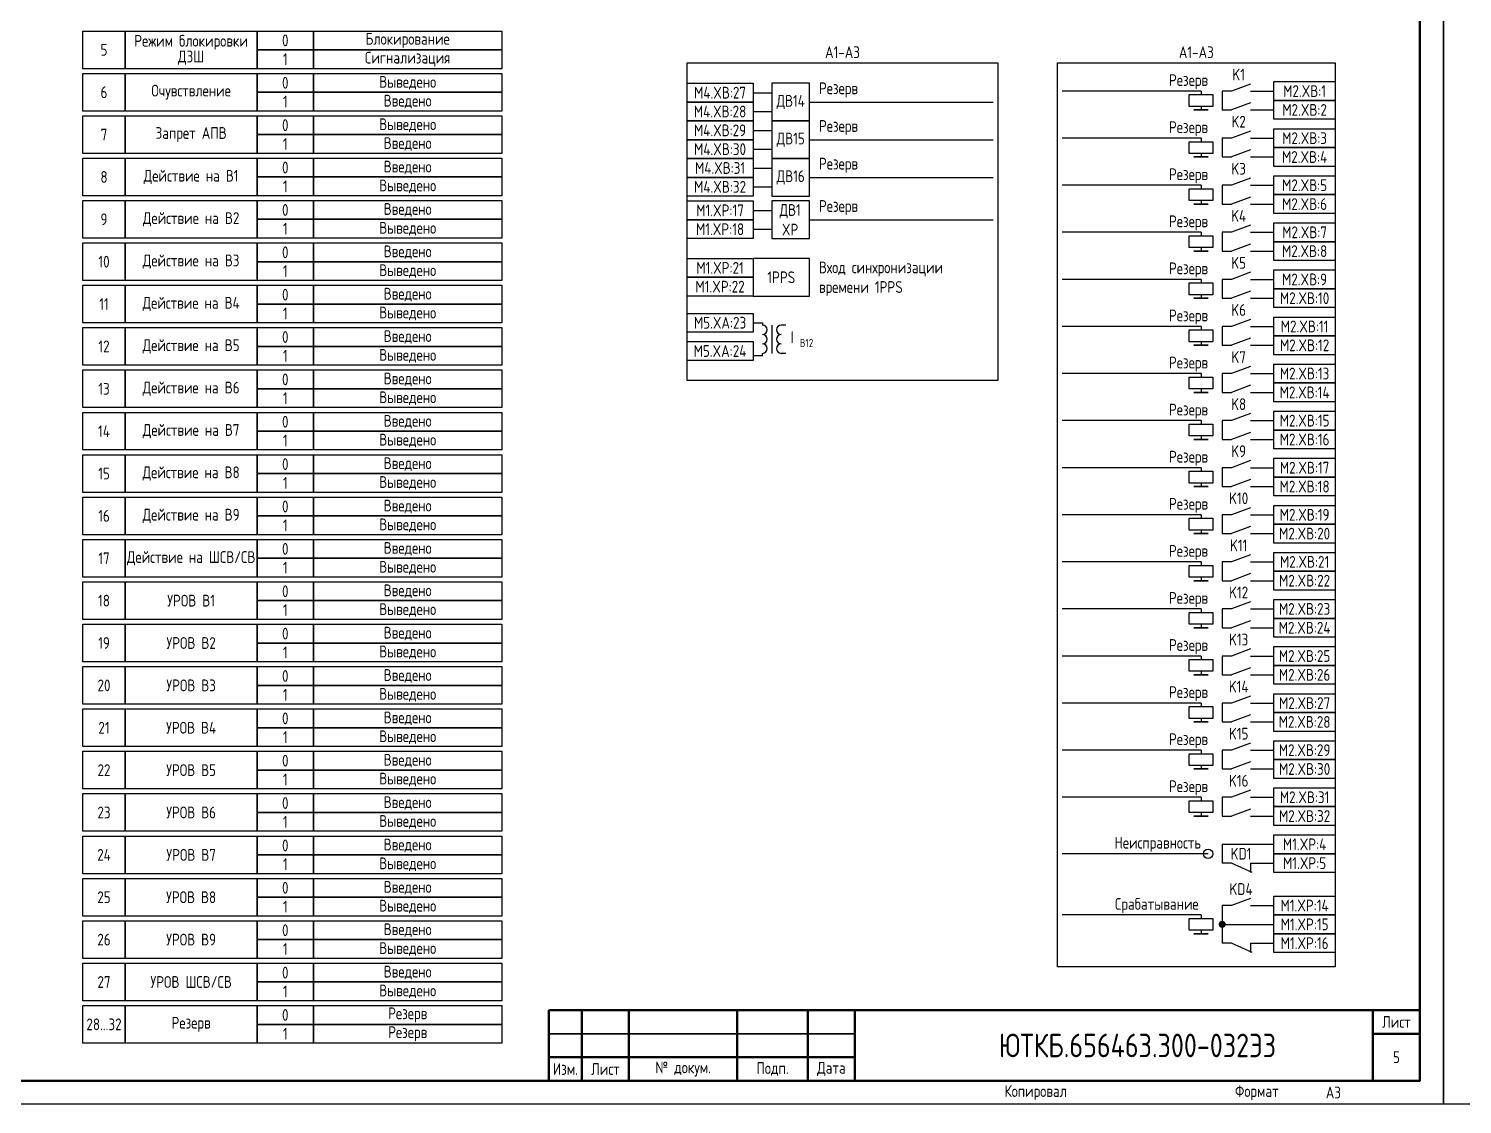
# Model space of a CAD drawing. Header units: millimetres. Extents: x -840 to 2694, y 0 to 584.
# Drawn here: x 1799.5 to 2104, y -0.1 to 228.4 of the extents above; entities that cross this region are included whole.
import ezdxf

# ---------------------------------------------------------------- set-up
doc = ezdxf.new("R2010")
doc.units = ezdxf.units.MM
doc.styles.add('Gost_type_A', font='GOST_0.TTF')

# ---------------------------------------------------------------- blocks, each defined once
blk = doc.blocks.new('POINT')
at = {"const_width": 0.75}
blk.add_lwpolyline([(-0.375, 0, 1), (0.375, 0, 1)], format="xyb", close=True, dxfattribs=at)
blk = doc.blocks.new('Формат_А3')
blk.add_lwpolyline([(-420, 297), (0, 297), (0, 0), (-420, 0)], close=True)
at = {"lineweight": 50}
blk.add_lwpolyline([(-400, 292), (-5, 292), (-5, 5), (-400, 5)], close=True, dxfattribs=at)
blk = doc.blocks.new('Штамп малый нижний')
at = {"lineweight": 50}
for points in [[(-185, 15), (-178, 15), (-178, 5), (-185, 5)], [(-178, 15), (-168, 15), (-168, 5), (-178, 5)], [(-168, 15), (-145, 15), (-145, 5), (-168, 5)], [(-145, 15), (-130, 15), (-130, 5), (-145, 5)], [(-130, 15), (-120, 15), (-120, 5), (-130, 5)], [(-120, 15), (-10, 15), (-10, 0), (-120, 0)], [(-10, 15), (0, 15), (0, 10), (-10, 10)], [(-10, 10), (0, 10), (0, 0), (-10, 0)], [(-185, 5), (-178, 5), (-178, 0), (-185, 0)], [(-178, 5), (-168, 5), (-168, 0), (-178, 0)], [(-168, 5), (-145, 5), (-145, 0), (-168, 0)], [(-145, 5), (-130, 5), (-130, 0), (-145, 0)], [(-130, 5), (-120, 5), (-120, 0), (-130, 0)]]:
    blk.add_lwpolyline(points, close=True, dxfattribs=at)
for points in [[(-185, 15), (-178, 15), (-178, 10), (-185, 10)], [(-178, 15), (-168, 15), (-168, 10), (-178, 10)], [(-168, 15), (-145, 15), (-145, 10), (-168, 10)], [(-145, 15), (-130, 15), (-130, 10), (-145, 10)], [(-130, 15), (-120, 15), (-120, 10), (-130, 10)], [(-185, 10), (-178, 10), (-178, 5), (-185, 5)], [(-178, 10), (-168, 10), (-168, 5), (-178, 5)], [(-168, 10), (-145, 10), (-145, 5), (-168, 5)], [(-145, 10), (-130, 10), (-130, 5), (-145, 5)], [(-130, 10), (-120, 10), (-120, 5), (-130, 5)]]:
    blk.add_lwpolyline(points, close=True)
at = {"char_height": 2.5, "style": 'Gost_type_A'}
for s, insert, width, attachment_point in [('Лист', (-5, 12.5), 10, 5), ('Изм.', (-181.5, 2.5), 7, 5), ('Лист', (-173, 2.5), 10, 5), ('№ докум.', (-156.5, 2.5), 23, 5), ('Подп.', (-137.5, 2.5), 15, 5), ('Дата', (-125, 2.5), 10, 5), ('Копировал', (-75, -2.53), 13.1202, 6), ('Формат', (-30, -2.53), 13.1202, 6)]:
    blk.add_mtext(s, dxfattribs=dict(at, insert=insert, width=width, attachment_point=attachment_point))

msp = doc.modelspace()

# ---------------------------------------------------------------- linework, layer by layer
at = {"ltscale": 4.32}
for p, q in [((2059, 216.61), (2055, 215.11)), ((2059, 212.61), (2055, 211.11)), ((2059, 206.61), (2055, 205.11)), ((2059, 202.61), (2055, 201.11)), ((2059, 196.61), (2055, 195.11)), ((2059, 192.61), (2055, 191.11)), ((2059, 186.61), (2055, 185.11)), ((2059, 182.61), (2055, 181.11)), ((2059, 176.61), (2055, 175.11)), ((2059, 172.61), (2055, 171.11)), ((2059, 166.61), (2055, 165.11)), ((2059, 162.61), (2055, 161.11)), ((2059, 156.61), (2055, 155.11)), ((2059, 152.61), (2055, 151.11)), ((2059, 146.61), (2055, 145.11)), ((2059, 142.61), (2055, 141.11)), ((2059, 136.61), (2055, 135.11)), ((2059, 132.61), (2055, 131.11)), ((2059, 126.61), (2055, 125.11)), ((2059, 122.61), (2055, 121.11)), ((2059, 116.61), (2055, 115.11)), ((2059, 112.61), (2055, 111.11)), ((2059, 106.61), (2055, 105.11)), ((2059, 102.61), (2055, 101.11)), ((2059, 96.61), (2055, 95.11)), ((2059, 92.61), (2055, 91.11)), ((2059, 86.61), (2055, 85.11)), ((2059, 82.61), (2055, 81.11)), ((2059, 76.61), (2055, 75.11)), ((2059, 72.61), (2055, 71.11)), ((2059, 66.61), (2055, 65.11)), ((2059, 62.61), (2055, 61.11)), ((2059.39, 49.11), (2055, 51.11)), ((2059, 43.61), (2055, 42.11)), ((2059.39, 32.11), (2055, 34.11))]:
    msp.add_line(p, q, dxfattribs=at)
for p, q in [((1953.35, 214.77), (1957.35, 214.77)), ((2048.5, 215.11), (2019, 215.11)), ((2048.5, 215.11), (2048.5, 214.36)), ((1953.35, 210.77), (1957.35, 210.77)), ((1965.35, 212.77), (2004.35, 212.77)), ((2048.5, 211.86), (2048.5, 211.11)), ((1953.35, 206.77), (1957.35, 206.77)), ((1965.35, 204.77), (2004.35, 204.77)), ((2048.5, 205.11), (2019, 205.11)), ((2048.5, 205.11), (2048.5, 204.36)), ((1953.35, 202.77), (1957.35, 202.77)), ((2048.5, 201.86), (2048.5, 201.11)), ((1953.35, 198.77), (1957.35, 198.77)), ((1965.35, 196.77), (2004.35, 196.77)), ((2048.5, 195.11), (2019, 195.11)), ((2048.5, 195.11), (2048.5, 194.36)), ((1953.35, 194.77), (1957.35, 194.77)), ((2048.5, 191.86), (2048.5, 191.11)), ((1953.35, 189.77), (1957.35, 189.77)), ((1953.35, 185.77), (1957.35, 185.77)), ((1965.35, 187.77), (2004.35, 187.77)), ((2048.5, 185.11), (2019, 185.11)), ((2048.5, 185.11), (2048.5, 184.36)), ((2048.5, 181.86), (2048.5, 181.11)), ((2048.5, 175.11), (2019, 175.11)), ((2048.5, 175.11), (2048.5, 174.36)), ((2048.5, 171.86), (2048.5, 171.11)), ((2048.5, 165.11), (2019, 165.11)), ((2048.5, 165.11), (2048.5, 164.36)), ((2048.5, 161.86), (2048.5, 161.11)), ((2048.5, 155.11), (2019, 155.11)), ((2048.5, 155.11), (2048.5, 154.36)), ((2048.5, 151.86), (2048.5, 151.11)), ((2048.5, 145.11), (2019, 145.11)), ((2048.5, 145.11), (2048.5, 144.36)), ((2048.5, 141.86), (2048.5, 141.11)), ((2048.5, 135.11), (2019, 135.11)), ((2048.5, 135.11), (2048.5, 134.36)), ((2048.5, 131.86), (2048.5, 131.11)), ((2048.5, 125.11), (2019, 125.11)), ((2048.5, 125.11), (2048.5, 124.36)), ((2048.5, 121.86), (2048.5, 121.11)), ((2048.5, 115.11), (2019, 115.11)), ((2048.5, 115.11), (2048.5, 114.36)), ((2048.5, 111.86), (2048.5, 111.11)), ((2048.5, 105.11), (2019, 105.11)), ((2048.5, 105.11), (2048.5, 104.36)), ((2048.5, 101.86), (2048.5, 101.11)), ((2048.5, 95.11), (2019, 95.11)), ((2048.5, 95.11), (2048.5, 94.36)), ((2048.5, 91.86), (2048.5, 91.11)), ((2048.5, 85.11), (2019, 85.11)), ((2048.5, 85.11), (2048.5, 84.36)), ((2048.5, 81.86), (2048.5, 81.11)), ((2048.5, 75.11), (2019, 75.11)), ((2048.5, 75.11), (2048.5, 74.36)), ((2048.5, 71.86), (2048.5, 71.11)), ((2048.5, 65.11), (2019, 65.11)), ((2048.5, 65.11), (2048.5, 64.36)), ((2048.5, 61.86), (2048.5, 61.11)), ((2053, 55.11), (2053, 51.11)), ((2050, 53.11), (2019, 53.11)), ((2059, 51.11), (2059, 49.11)), ((2048.5, 40.11), (2019, 40.11)), ((2048.5, 40.11), (2048.5, 39.36)), ((2048.5, 36.86), (2048.5, 36.11)), ((2059, 34.11), (2059, 32.11))]:
    msp.add_line(p, q)
at = {"ltscale": 1.08}
for p, q in [((2055, 215.11), (2053, 215.11)), ((2053, 215.11), (2053, 211.11)), ((2059, 215.11), (2064, 215.11)), ((2053, 211.11), (2055, 211.11)), ((2059, 211.11), (2064, 211.11)), ((2055, 205.11), (2053, 205.11)), ((2053, 205.11), (2053, 201.11)), ((2059, 205.11), (2064, 205.11)), ((2053, 201.11), (2055, 201.11)), ((2059, 201.11), (2064, 201.11)), ((2055, 195.11), (2053, 195.11)), ((2053, 195.11), (2053, 191.11)), ((2059, 195.11), (2064, 195.11)), ((2053, 191.11), (2055, 191.11)), ((2059, 191.11), (2064, 191.11)), ((2055, 185.11), (2053, 185.11)), ((2053, 185.11), (2053, 181.11)), ((2059, 185.11), (2064, 185.11)), ((2053, 181.11), (2055, 181.11)), ((2059, 181.11), (2064, 181.11)), ((2055, 175.11), (2053, 175.11)), ((2053, 175.11), (2053, 171.11)), ((2059, 175.11), (2064, 175.11)), ((2053, 171.11), (2055, 171.11)), ((2059, 171.11), (2064, 171.11)), ((2055, 165.11), (2053, 165.11)), ((2053, 165.11), (2053, 161.11)), ((2059, 165.11), (2064, 165.11)), ((2053, 161.11), (2055, 161.11)), ((2059, 161.11), (2064, 161.11)), ((2055, 155.11), (2053, 155.11)), ((2053, 155.11), (2053, 151.11)), ((2059, 155.11), (2064, 155.11)), ((2053, 151.11), (2055, 151.11)), ((2059, 151.11), (2064, 151.11)), ((2055, 145.11), (2053, 145.11)), ((2053, 145.11), (2053, 141.11)), ((2059, 145.11), (2064, 145.11)), ((2053, 141.11), (2055, 141.11)), ((2059, 141.11), (2064, 141.11)), ((2055, 135.11), (2053, 135.11)), ((2053, 135.11), (2053, 131.11)), ((2059, 135.11), (2064, 135.11)), ((2053, 131.11), (2055, 131.11)), ((2059, 131.11), (2064, 131.11)), ((2055, 125.11), (2053, 125.11)), ((2053, 125.11), (2053, 121.11)), ((2059, 125.11), (2064, 125.11)), ((2053, 121.11), (2055, 121.11)), ((2059, 121.11), (2064, 121.11)), ((2055, 115.11), (2053, 115.11)), ((2053, 115.11), (2053, 111.11)), ((2059, 115.11), (2064, 115.11)), ((2053, 111.11), (2055, 111.11)), ((2059, 111.11), (2064, 111.11)), ((2055, 105.11), (2053, 105.11)), ((2053, 105.11), (2053, 101.11)), ((2059, 105.11), (2064, 105.11)), ((2053, 101.11), (2055, 101.11)), ((2059, 101.11), (2064, 101.11)), ((2055, 95.11), (2053, 95.11)), ((2053, 95.11), (2053, 91.11)), ((2059, 95.11), (2064, 95.11)), ((2053, 91.11), (2055, 91.11)), ((2059, 91.11), (2064, 91.11)), ((2055, 85.11), (2053, 85.11)), ((2053, 85.11), (2053, 81.11)), ((2059, 85.11), (2064, 85.11)), ((2053, 81.11), (2055, 81.11)), ((2059, 81.11), (2064, 81.11)), ((2055, 75.11), (2053, 75.11)), ((2053, 75.11), (2053, 71.11)), ((2059, 75.11), (2064, 75.11)), ((2053, 71.11), (2055, 71.11)), ((2059, 71.11), (2064, 71.11)), ((2055, 65.11), (2053, 65.11)), ((2053, 65.11), (2053, 61.11)), ((2059, 65.11), (2064, 65.11)), ((2053, 61.11), (2055, 61.11)), ((2059, 61.11), (2064, 61.11)), ((2053, 55.11), (2064, 55.11)), ((2055, 51.11), (2053, 51.11)), ((2059, 51.11), (2064, 51.11)), ((2055, 42.11), (2053, 42.11)), ((2053, 42.11), (2053, 34.11)), ((2059, 42.11), (2064, 42.11)), ((2053, 38.11), (2064, 38.11)), ((2055, 34.11), (2053, 34.11)), ((2059, 34.11), (2064, 34.11))]:
    msp.add_line(p, q, dxfattribs=at)
at = {"ltscale": 4}
for p, q in [((1953.35, 165.9), (1955.35, 165.9)), ((1955.35, 165.9), (1955.35, 165.4)), ((1955.35, 165.9), (1955.35, 165.4)), ((1957.35, 165.4), (1957.35, 161.4)), ((1960.35, 165.4), (1959.35, 165.4)), ((1957.35, 163.4), (1957.35, 159.4)), ((1955.35, 158.9), (1953.35, 158.9)), ((1955.35, 158.9), (1955.35, 159.4)), ((1960.35, 159.4), (1959.35, 159.4))]:
    msp.add_line(p, q, dxfattribs=at)
for points in [[(2397, 419.88), (2397, -0.12), (2100, -0.12), (2100, 419.88)], [(1811, 227.87), (1820, 227.87), (1820, 219.87), (1811, 219.87)], [(1820, 227.87), (1848, 227.87), (1848, 219.87), (1820, 219.87)], [(1848, 227.87), (1860, 227.87), (1860, 223.87), (1848, 223.87)], [(1860, 227.87), (1900, 227.87), (1900, 223.87), (1860, 223.87)], [(1848, 223.87), (1860, 223.87), (1860, 219.87), (1848, 219.87)], [(1860, 223.87), (1900, 223.87), (1900, 219.87), (1860, 219.87)], [(1939.35, 221.11), (2005.35, 221.11), (2005.35, 153.61), (1939.35, 153.61)], [(2018, 221.11), (2077, 221.11), (2077, 29.11), (2018, 29.11)], [(1811, 218.87), (1820, 218.87), (1820, 210.87), (1811, 210.87)], [(1820, 218.87), (1848, 218.87), (1848, 210.87), (1820, 210.87)], [(1848, 218.87), (1860, 218.87), (1860, 214.87), (1848, 214.87)], [(1860, 218.87), (1900, 218.87), (1900, 214.87), (1860, 214.87)], [(1939.35, 216.77), (1953.35, 216.77), (1953.35, 212.77), (1939.35, 212.77)], [(2064, 217.11), (2077, 217.11), (2077, 213.11), (2064, 213.11)], [(1848, 214.87), (1860, 214.87), (1860, 210.87), (1848, 210.87)], [(1860, 214.87), (1900, 214.87), (1900, 210.87), (1860, 210.87)], [(2051, 214.36), (2051, 211.86), (2046, 211.86), (2046, 214.36)], [(1939.35, 212.77), (1953.35, 212.77), (1953.35, 208.77), (1939.35, 208.77)], [(2050, 211.11), (2047, 211.11)], [(2064, 213.11), (2077, 213.11), (2077, 209.11), (2064, 209.11)], [(1811, 209.87), (1820, 209.87), (1820, 201.87), (1811, 201.87)], [(1820, 209.87), (1848, 209.87), (1848, 201.87), (1820, 201.87)], [(1848, 209.87), (1860, 209.87), (1860, 205.87), (1848, 205.87)], [(1860, 209.87), (1900, 209.87), (1900, 205.87), (1860, 205.87)], [(1939.35, 208.77), (1953.35, 208.77), (1953.35, 204.77), (1939.35, 204.77)], [(2064, 207.11), (2077, 207.11), (2077, 203.11), (2064, 203.11)], [(1848, 205.87), (1860, 205.87), (1860, 201.87), (1848, 201.87)], [(1860, 205.87), (1900, 205.87), (1900, 201.87), (1860, 201.87)], [(1939.35, 204.77), (1953.35, 204.77), (1953.35, 200.77), (1939.35, 200.77)], [(2051, 204.36), (2051, 201.86), (2046, 201.86), (2046, 204.36)], [(2050, 201.11), (2047, 201.11)], [(2064, 203.11), (2077, 203.11), (2077, 199.11), (2064, 199.11)], [(1811, 200.87), (1820, 200.87), (1820, 192.87), (1811, 192.87)], [(1820, 200.87), (1848, 200.87), (1848, 192.87), (1820, 192.87)], [(1848, 200.87), (1860, 200.87), (1860, 196.87), (1848, 196.87)], [(1860, 200.87), (1900, 200.87), (1900, 196.87), (1860, 196.87)], [(1939.35, 200.77), (1953.35, 200.77), (1953.35, 196.77), (1939.35, 196.77)], [(1848, 196.87), (1860, 196.87), (1860, 192.87), (1848, 192.87)], [(1860, 196.87), (1900, 196.87), (1900, 192.87), (1860, 192.87)], [(1939.35, 196.77), (1953.35, 196.77), (1953.35, 192.77), (1939.35, 192.77)], [(2064, 197.11), (2077, 197.11), (2077, 193.11), (2064, 193.11)], [(1811, 191.87), (1820, 191.87), (1820, 183.87), (1811, 183.87)], [(1820, 191.87), (1848, 191.87), (1848, 183.87), (1820, 183.87)], [(1848, 191.87), (1860, 191.87), (1860, 187.87), (1848, 187.87)], [(1860, 191.87), (1900, 191.87), (1900, 187.87), (1860, 187.87)], [(2051, 194.36), (2051, 191.86), (2046, 191.86), (2046, 194.36)], [(2064, 193.11), (2077, 193.11), (2077, 189.11), (2064, 189.11)], [(1939.35, 191.77), (1953.35, 191.77), (1953.35, 187.77), (1939.35, 187.77)], [(2050, 191.11), (2047, 191.11)], [(1848, 187.87), (1860, 187.87), (1860, 183.87), (1848, 183.87)], [(1860, 187.87), (1900, 187.87), (1900, 183.87), (1860, 183.87)], [(1939.35, 187.77), (1953.35, 187.77), (1953.35, 183.77), (1939.35, 183.77)], [(2064, 187.11), (2077, 187.11), (2077, 183.11), (2064, 183.11)], [(1811, 182.87), (1820, 182.87), (1820, 174.87), (1811, 174.87)], [(1820, 182.87), (1848, 182.87), (1848, 174.87), (1820, 174.87)], [(1848, 182.87), (1860, 182.87), (1860, 178.87), (1848, 178.87)], [(1860, 182.87), (1900, 182.87), (1900, 178.87), (1860, 178.87)], [(2051, 184.36), (2051, 181.86), (2046, 181.86), (2046, 184.36)], [(2064, 183.11), (2077, 183.11), (2077, 179.11), (2064, 179.11)], [(2050, 181.11), (2047, 181.11)], [(1848, 178.87), (1860, 178.87), (1860, 174.87), (1848, 174.87)], [(1860, 178.87), (1900, 178.87), (1900, 174.87), (1860, 174.87)], [(1939.35, 179.56), (1953.35, 179.56), (1953.35, 175.56), (1939.35, 175.56)], [(2064, 177.11), (2077, 177.11), (2077, 173.11), (2064, 173.11)], [(1811, 173.87), (1820, 173.87), (1820, 165.87), (1811, 165.87)], [(1820, 173.87), (1848, 173.87), (1848, 165.87), (1820, 165.87)], [(1848, 173.87), (1860, 173.87), (1860, 169.87), (1848, 169.87)], [(1860, 173.87), (1900, 173.87), (1900, 169.87), (1860, 169.87)], [(1939.35, 175.56), (1953.35, 175.56), (1953.35, 171.56), (1939.35, 171.56)], [(2051, 174.36), (2051, 171.86), (2046, 171.86), (2046, 174.36)], [(2050, 171.11), (2047, 171.11)], [(2064, 173.11), (2077, 173.11), (2077, 169.11), (2064, 169.11)], [(1848, 169.87), (1860, 169.87), (1860, 165.87), (1848, 165.87)], [(1860, 169.87), (1900, 169.87), (1900, 165.87), (1860, 165.87)], [(1939.35, 167.9), (1953.35, 167.9), (1953.35, 163.9), (1939.35, 163.9)], [(1811, 164.87), (1820, 164.87), (1820, 156.87), (1811, 156.87)], [(1820, 164.87), (1848, 164.87), (1848, 156.87), (1820, 156.87)], [(1848, 164.87), (1860, 164.87), (1860, 160.87), (1848, 160.87)], [(1860, 164.87), (1900, 164.87), (1900, 160.87), (1860, 160.87)], [(2064, 167.11), (2077, 167.11), (2077, 163.11), (2064, 163.11)], [(1939.35, 161.9), (1953.35, 161.9), (1953.35, 157.9), (1939.35, 157.9)], [(2051, 164.36), (2051, 161.86), (2046, 161.86), (2046, 164.36)], [(2064, 163.11), (2077, 163.11), (2077, 159.11), (2064, 159.11)], [(1848, 160.87), (1860, 160.87), (1860, 156.87), (1848, 156.87)], [(1860, 160.87), (1900, 160.87), (1900, 156.87), (1860, 156.87)], [(2050, 161.11), (2047, 161.11)], [(1811, 155.87), (1820, 155.87), (1820, 147.87), (1811, 147.87)], [(1820, 155.87), (1848, 155.87), (1848, 147.87), (1820, 147.87)], [(1848, 155.87), (1860, 155.87), (1860, 151.87), (1848, 151.87)], [(1860, 155.87), (1900, 155.87), (1900, 151.87), (1860, 151.87)], [(2064, 157.11), (2077, 157.11), (2077, 153.11), (2064, 153.11)], [(2051, 154.36), (2051, 151.86), (2046, 151.86), (2046, 154.36)], [(2064, 153.11), (2077, 153.11), (2077, 149.11), (2064, 149.11)], [(1848, 151.87), (1860, 151.87), (1860, 147.87), (1848, 147.87)], [(1860, 151.87), (1900, 151.87), (1900, 147.87), (1860, 147.87)], [(2050, 151.11), (2047, 151.11)], [(1811, 146.87), (1820, 146.87), (1820, 138.87), (1811, 138.87)], [(1820, 146.87), (1848, 146.87), (1848, 138.87), (1820, 138.87)], [(1848, 146.87), (1860, 146.87), (1860, 142.87), (1848, 142.87)], [(1860, 146.87), (1900, 146.87), (1900, 142.87), (1860, 142.87)], [(2064, 147.11), (2077, 147.11), (2077, 143.11), (2064, 143.11)], [(2051, 144.36), (2051, 141.86), (2046, 141.86), (2046, 144.36)], [(1848, 142.87), (1860, 142.87), (1860, 138.87), (1848, 138.87)], [(1860, 142.87), (1900, 142.87), (1900, 138.87), (1860, 138.87)], [(2050, 141.11), (2047, 141.11)], [(2064, 143.11), (2077, 143.11), (2077, 139.11), (2064, 139.11)], [(1811, 137.87), (1820, 137.87), (1820, 129.87), (1811, 129.87)], [(1820, 137.87), (1848, 137.87), (1848, 129.87), (1820, 129.87)], [(1848, 137.87), (1860, 137.87), (1860, 133.87), (1848, 133.87)], [(1860, 137.87), (1900, 137.87), (1900, 133.87), (1860, 133.87)], [(2064, 137.11), (2077, 137.11), (2077, 133.11), (2064, 133.11)], [(2051, 134.36), (2051, 131.86), (2046, 131.86), (2046, 134.36)], [(1848, 133.87), (1860, 133.87), (1860, 129.87), (1848, 129.87)], [(1860, 133.87), (1900, 133.87), (1900, 129.87), (1860, 129.87)], [(2050, 131.11), (2047, 131.11)], [(2064, 133.11), (2077, 133.11), (2077, 129.11), (2064, 129.11)], [(1811, 128.87), (1820, 128.87), (1820, 120.87), (1811, 120.87)], [(1820, 128.87), (1848, 128.87), (1848, 120.87), (1820, 120.87)], [(1848, 128.87), (1860, 128.87), (1860, 124.87), (1848, 124.87)], [(1860, 128.87), (1900, 128.87), (1900, 124.87), (1860, 124.87)], [(1848, 124.87), (1860, 124.87), (1860, 120.87), (1848, 120.87)], [(1860, 124.87), (1900, 124.87), (1900, 120.87), (1860, 120.87)], [(2064, 127.11), (2077, 127.11), (2077, 123.11), (2064, 123.11)], [(2051, 124.36), (2051, 121.86), (2046, 121.86), (2046, 124.36)], [(2064, 123.11), (2077, 123.11), (2077, 119.11), (2064, 119.11)], [(1811, 119.87), (1820, 119.87), (1820, 111.87), (1811, 111.87)], [(1820, 119.87), (1848, 119.87), (1848, 111.87), (1820, 111.87)], [(1848, 119.87), (1860, 119.87), (1860, 115.87), (1848, 115.87)], [(1860, 119.87), (1900, 119.87), (1900, 115.87), (1860, 115.87)], [(2050, 121.11), (2047, 121.11)], [(1848, 115.87), (1860, 115.87), (1860, 111.87), (1848, 111.87)], [(1860, 115.87), (1900, 115.87), (1900, 111.87), (1860, 111.87)], [(2064, 117.11), (2077, 117.11), (2077, 113.11), (2064, 113.11)], [(2051, 114.36), (2051, 111.86), (2046, 111.86), (2046, 114.36)], [(2064, 113.11), (2077, 113.11), (2077, 109.11), (2064, 109.11)], [(1811, 110.87), (1820, 110.87), (1820, 102.87), (1811, 102.87)], [(1820, 110.87), (1848, 110.87), (1848, 102.87), (1820, 102.87)], [(1848, 110.87), (1860, 110.87), (1860, 106.87), (1848, 106.87)], [(1860, 110.87), (1900, 110.87), (1900, 106.87), (1860, 106.87)], [(2050, 111.11), (2047, 111.11)], [(1848, 106.87), (1860, 106.87), (1860, 102.87), (1848, 102.87)], [(1860, 106.87), (1900, 106.87), (1900, 102.87), (1860, 102.87)], [(2064, 107.11), (2077, 107.11), (2077, 103.11), (2064, 103.11)], [(2051, 104.36), (2051, 101.86), (2046, 101.86), (2046, 104.36)], [(1811, 101.87), (1820, 101.87), (1820, 93.87), (1811, 93.87)], [(1820, 101.87), (1848, 101.87), (1848, 93.87), (1820, 93.87)], [(1848, 101.87), (1860, 101.87), (1860, 97.87), (1848, 97.87)], [(1860, 101.87), (1900, 101.87), (1900, 97.87), (1860, 97.87)], [(2050, 101.11), (2047, 101.11)], [(2064, 103.11), (2077, 103.11), (2077, 99.11), (2064, 99.11)], [(1848, 97.87), (1860, 97.87), (1860, 93.87), (1848, 93.87)], [(1860, 97.87), (1900, 97.87), (1900, 93.87), (1860, 93.87)], [(2064, 97.11), (2077, 97.11), (2077, 93.11), (2064, 93.11)], [(1811, 92.87), (1820, 92.87), (1820, 84.87), (1811, 84.87)], [(1820, 92.87), (1848, 92.87), (1848, 84.87), (1820, 84.87)], [(1848, 92.87), (1860, 92.87), (1860, 88.87), (1848, 88.87)], [(1860, 92.87), (1900, 92.87), (1900, 88.87), (1860, 88.87)], [(2051, 94.36), (2051, 91.86), (2046, 91.86), (2046, 94.36)], [(2064, 93.11), (2077, 93.11), (2077, 89.11), (2064, 89.11)], [(1848, 88.87), (1860, 88.87), (1860, 84.87), (1848, 84.87)], [(1860, 88.87), (1900, 88.87), (1900, 84.87), (1860, 84.87)], [(2050, 91.11), (2047, 91.11)], [(2064, 87.11), (2077, 87.11), (2077, 83.11), (2064, 83.11)], [(1811, 83.87), (1820, 83.87), (1820, 75.87), (1811, 75.87)], [(1820, 83.87), (1848, 83.87), (1848, 75.87), (1820, 75.87)], [(1848, 83.87), (1860, 83.87), (1860, 79.87), (1848, 79.87)], [(1860, 83.87), (1900, 83.87), (1900, 79.87), (1860, 79.87)], [(2051, 84.36), (2051, 81.86), (2046, 81.86), (2046, 84.36)], [(2064, 83.11), (2077, 83.11), (2077, 79.11), (2064, 79.11)], [(1848, 79.87), (1860, 79.87), (1860, 75.87), (1848, 75.87)], [(1860, 79.87), (1900, 79.87), (1900, 75.87), (1860, 75.87)], [(2050, 81.11), (2047, 81.11)], [(2064, 77.11), (2077, 77.11), (2077, 73.11), (2064, 73.11)], [(1811, 74.87), (1820, 74.87), (1820, 66.87), (1811, 66.87)], [(1820, 74.87), (1848, 74.87), (1848, 66.87), (1820, 66.87)], [(1848, 74.87), (1860, 74.87), (1860, 70.87), (1848, 70.87)], [(1860, 74.87), (1900, 74.87), (1900, 70.87), (1860, 70.87)], [(2051, 74.36), (2051, 71.86), (2046, 71.86), (2046, 74.36)], [(2064, 73.11), (2077, 73.11), (2077, 69.11), (2064, 69.11)], [(1848, 70.87), (1860, 70.87), (1860, 66.87), (1848, 66.87)], [(1860, 70.87), (1900, 70.87), (1900, 66.87), (1860, 66.87)], [(2050, 71.11), (2047, 71.11)], [(2064, 67.11), (2077, 67.11), (2077, 63.11), (2064, 63.11)], [(1811, 65.87), (1820, 65.87), (1820, 57.87), (1811, 57.87)], [(1820, 65.87), (1848, 65.87), (1848, 57.87), (1820, 57.87)], [(1848, 65.87), (1860, 65.87), (1860, 61.87), (1848, 61.87)], [(1860, 65.87), (1900, 65.87), (1900, 61.87), (1860, 61.87)], [(2051, 64.36), (2051, 61.86), (2046, 61.86), (2046, 64.36)], [(1848, 61.87), (1860, 61.87), (1860, 57.87), (1848, 57.87)], [(1860, 61.87), (1900, 61.87), (1900, 57.87), (1860, 57.87)], [(2050, 61.11), (2047, 61.11)], [(2064, 63.11), (2077, 63.11), (2077, 59.11), (2064, 59.11)], [(1811, 56.87), (1820, 56.87), (1820, 48.87), (1811, 48.87)], [(1820, 56.87), (1848, 56.87), (1848, 48.87), (1820, 48.87)], [(1848, 56.87), (1860, 56.87), (1860, 52.87), (1848, 52.87)], [(1860, 56.87), (1900, 56.87), (1900, 52.87), (1860, 52.87)], [(2064, 57.11), (2077, 57.11), (2077, 53.11), (2064, 53.11)], [(1848, 52.87), (1860, 52.87), (1860, 48.87), (1848, 48.87)], [(1860, 52.87), (1900, 52.87), (1900, 48.87), (1860, 48.87)], [(2064, 53.11), (2077, 53.11), (2077, 49.11), (2064, 49.11)], [(1811, 47.87), (1820, 47.87), (1820, 39.87), (1811, 39.87)], [(1820, 47.87), (1848, 47.87), (1848, 39.87), (1820, 39.87)], [(1848, 47.87), (1860, 47.87), (1860, 43.87), (1848, 43.87)], [(1860, 47.87), (1900, 47.87), (1900, 43.87), (1860, 43.87)], [(1848, 43.87), (1860, 43.87), (1860, 39.87), (1848, 39.87)], [(1860, 43.87), (1900, 43.87), (1900, 39.87), (1860, 39.87)], [(2064, 44.11), (2077, 44.11), (2077, 40.11), (2064, 40.11)], [(2064, 40.11), (2077, 40.11), (2077, 36.11), (2064, 36.11)], [(1811, 38.87), (1820, 38.87), (1820, 30.87), (1811, 30.87)], [(1820, 38.87), (1848, 38.87), (1848, 30.87), (1820, 30.87)], [(1848, 38.87), (1860, 38.87), (1860, 34.87), (1848, 34.87)], [(1860, 38.87), (1900, 38.87), (1900, 34.87), (1860, 34.87)], [(2051, 39.36), (2051, 36.86), (2046, 36.86), (2046, 39.36)], [(1848, 34.87), (1860, 34.87), (1860, 30.87), (1848, 30.87)], [(1860, 34.87), (1900, 34.87), (1900, 30.87), (1860, 30.87)], [(2050, 36.11), (2047, 36.11)], [(2064, 36.11), (2077, 36.11), (2077, 32.11), (2064, 32.11)], [(1811, 29.87), (1820, 29.87), (1820, 21.87), (1811, 21.87)], [(1820, 29.87), (1848, 29.87), (1848, 21.87), (1820, 21.87)], [(1848, 29.87), (1860, 29.87), (1860, 25.87), (1848, 25.87)], [(1860, 29.87), (1900, 29.87), (1900, 25.87), (1860, 25.87)], [(1848, 25.87), (1860, 25.87), (1860, 21.87), (1848, 21.87)], [(1860, 25.87), (1900, 25.87), (1900, 21.87), (1860, 21.87)], [(1811, 20.87), (1820, 20.87), (1820, 12.87), (1811, 12.87)], [(1820, 20.87), (1848, 20.87), (1848, 12.87), (1820, 12.87)], [(1848, 20.87), (1860, 20.87), (1860, 16.87), (1848, 16.87)], [(1860, 20.87), (1900, 20.87), (1900, 16.87), (1860, 16.87)], [(1848, 16.87), (1860, 16.87), (1860, 12.87), (1848, 12.87)], [(1860, 16.87), (1900, 16.87), (1900, 12.87), (1860, 12.87)]]:
    msp.add_lwpolyline(points, close=True)
for points in [[(1957.35, 208.77), (1965.35, 208.77), (1965.35, 216.77), (1957.35, 216.77)], [(1957.35, 200.77), (1965.35, 200.77), (1965.35, 208.77), (1957.35, 208.77)], [(1957.35, 192.77), (1965.35, 192.77), (1965.35, 200.77), (1957.35, 200.77)], [(1957.35, 183.77), (1965.35, 183.77), (1965.35, 191.77), (1957.35, 191.77)], [(1953.35, 171.56), (1965.35, 171.56), (1965.35, 179.56), (1953.35, 179.56)]]:
    msp.add_lwpolyline(points, close=True, dxfattribs=at)
msp.add_circle((2050, 53.11), 1)
for centre, start, end in [((1955.35, 164.4), 270, 90), ((1959.35, 164.4), 90, 270), ((1959.35, 164.4), 90, 270), ((1955.35, 162.4), 270, 90), ((1955.35, 160.4), 270, 90), ((1959.35, 162.4), 90, 270), ((1959.35, 162.4), 90, 270), ((1959.35, 160.4), 90, 270)]:
    msp.add_arc(centre, 1, start, end, dxfattribs=at)

# ---------------------------------------------------------------- block references
at = {"color": 1}
msp.add_blockref('Формат_А3', (2100, -0.12), dxfattribs=at)
for name, p in [('POINT', (2053, 38.11)), ('Штамп малый нижний', (2095, 4.88))]:
    msp.add_blockref(name, p)

# ---------------------------------------------------------------- texts
at = {"char_height": 2.5, "style": 'Gost_type_A'}
for s, insert, width, attachment_point, line_spacing_factor in [('Режим блокировки ДЗШ', (1834, 223.87), 28, 5, 0.8), ('0', (1854, 225.87), 12, 5, 0.8), ('Блокирование ', (1880, 225.87), 40, 5, 0.8), ('5', (1815.5, 223.87), 9, 5, 0.8), ('1', (1854, 221.87), 12, 5, 0.8), ('Сигнализация', (1880, 221.87), 40, 5, 0.8), ('A1-A3', (1972.35, 222.11), 66, 8, 0.9), ('A1-A3', (2047.5, 222.11), 59, 8, 0.9), ('Очувствление', (1834, 214.87), 28, 5, 0.8), ('0', (1854, 216.87), 12, 5, 0.8), ('Выведено', (1880, 216.87), 40, 5, 0.8), ('6', (1815.5, 214.87), 9, 5, 0.8), ('1', (1854, 212.87), 12, 5, 0.8), ('Введено', (1880, 212.87), 40, 5, 0.8), ('7', (1815.5, 205.87), 9, 5, 0.8), ('Запрет АПВ', (1834, 205.87), 28, 5, 0.8), ('0', (1854, 207.87), 12, 5, 0.8), ('Выведено', (1880, 207.87), 40, 5, 0.8), ('1', (1854, 203.87), 12, 5, 0.8), ('Введено', (1880, 203.87), 40, 5, 0.8), ('8', (1815.5, 196.87), 9, 5, 0.8), ('Действие на В1', (1834, 196.87), 28, 5, 0.8), ('0', (1854, 198.87), 12, 5, 0.8), ('Введено', (1880, 198.87), 40, 5, 0.8), ('1', (1854, 194.87), 12, 5, 0.8), ('Выведено', (1880, 194.87), 40, 5, 0.8), ('9', (1815.5, 187.87), 9, 5, 0.8), ('Действие на В2', (1834, 187.87), 28, 5, 0.8), ('0', (1854, 189.87), 12, 5, 0.8), ('Введено', (1880, 189.87), 40, 5, 0.8), ('1', (1854, 185.87), 12, 5, 0.8), ('Выведено', (1880, 185.87), 40, 5, 0.8), ('10', (1815.5, 178.87), 9, 5, 0.8), ('Действие на В3', (1834, 178.87), 28, 5, 0.8), ('0', (1854, 180.87), 12, 5, 0.8), ('Введено', (1880, 180.87), 40, 5, 0.8), ('1', (1854, 176.87), 12, 5, 0.8), ('Выведено', (1880, 176.87), 40, 5, 0.8), ('11', (1815.5, 169.87), 9, 5, 0.8), ('Действие на В4', (1834, 169.87), 28, 5, 0.8), ('0', (1854, 171.87), 12, 5, 0.8), ('Введено', (1880, 171.87), 40, 5, 0.8), ('1', (1854, 167.87), 12, 5, 0.8), ('Выведено', (1880, 167.87), 40, 5, 0.8), ('12', (1815.5, 160.87), 9, 5, 0.8), ('Действие на В5', (1834, 160.87), 28, 5, 0.8), ('0', (1854, 162.87), 12, 5, 0.8), ('Введено', (1880, 162.87), 40, 5, 0.8), ('1', (1854, 158.87), 12, 5, 0.8), ('Выведено', (1880, 158.87), 40, 5, 0.8), ('Введено', (1880, 153.87), 40, 5, 0.8), ('13', (1815.5, 151.87), 9, 5, 0.8), ('Действие на В6', (1834, 151.87), 28, 5, 0.8), ('0', (1854, 153.87), 12, 5, 0.8), ('1', (1854, 149.87), 12, 5, 0.8), ('Выведено', (1880, 149.87), 40, 5, 0.8), ('Введено', (1880, 144.87), 40, 5, 0.8), ('14', (1815.5, 142.87), 9, 5, 0.8), ('Действие на В7', (1834, 142.87), 28, 5, 0.8), ('0', (1854, 144.87), 12, 5, 0.8), ('1', (1854, 140.87), 12, 5, 0.8), ('Выведено', (1880, 140.87), 40, 5, 0.8), ('0', (1854, 135.87), 12, 5, 0.8), ('Введено', (1880, 135.87), 40, 5, 0.8), ('15', (1815.5, 133.87), 9, 5, 0.8), ('Действие на В8', (1834, 133.87), 28, 5, 0.8), ('1', (1854, 131.87), 12, 5, 0.8), ('Выведено', (1880, 131.87), 40, 5, 0.8), ('0', (1854, 126.87), 12, 5, 0.8), ('Введено', (1880, 126.87), 40, 5, 0.8), ('16', (1815.5, 124.87), 9, 5, 0.8), ('Действие на В9', (1834, 124.87), 28, 5, 0.8), ('1', (1854, 122.87), 12, 5, 0.8), ('Выведено', (1880, 122.87), 40, 5, 0.8), ('0', (1854, 117.87), 12, 5, 0.8), ('Введено', (1880, 117.87), 40, 5, 0.8), ('17', (1815.5, 115.87), 9, 5, 0.8), ('Действие на ШСВ/СВ', (1834, 115.87), 28, 5, 0.8), ('1', (1854, 113.87), 12, 5, 0.8), ('Выведено', (1880, 113.87), 40, 5, 0.8), ('0', (1854, 108.87), 12, 5, 0.8), ('Введено', (1880, 108.87), 40, 5, 0.8), ('18', (1815.5, 106.87), 9, 5, 0.8), ('УРОВ В1', (1834, 106.87), 28, 5, 0.8), ('1', (1854, 104.87), 12, 5, 0.8), ('Выведено', (1880, 104.87), 40, 5, 0.8), ('0', (1854, 99.87), 12, 5, 0.8), ('Введено', (1880, 99.87), 40, 5, 0.8), ('19', (1815.5, 97.87), 9, 5, 0.8), ('УРОВ В2', (1834, 97.87), 28, 5, 0.8), ('1', (1854, 95.87), 12, 5, 0.8), ('Выведено', (1880, 95.87), 40, 5, 0.8), ('0', (1854, 90.87), 12, 5, 0.8), ('Введено', (1880, 90.87), 40, 5, 0.8), ('20', (1815.5, 88.87), 9, 5, 0.8), ('УРОВ В3', (1834, 88.87), 28, 5, 0.8), ('Выведено', (1880, 86.87), 40, 5, 0.8), ('1', (1854, 86.87), 12, 5, 0.8), ('0', (1854, 81.87), 12, 5, 0.8), ('Введено', (1880, 81.87), 40, 5, 0.8), ('21', (1815.5, 79.87), 9, 5, 0.8), ('УРОВ В4', (1834, 79.87), 28, 5, 0.8), ('Выведено', (1880, 77.87), 40, 5, 0.8), ('1', (1854, 77.87), 12, 5, 0.8), ('0', (1854, 72.87), 12, 5, 0.8), ('Введено', (1880, 72.87), 40, 5, 0.8), ('22', (1815.5, 70.87), 9, 5, 0.8), ('УРОВ В5', (1834, 70.87), 28, 5, 0.8), ('1', (1854, 68.87), 12, 5, 0.8), ('Выведено', (1880, 68.87), 40, 5, 0.8), ('0', (1854, 63.87), 12, 5, 0.8), ('Введено', (1880, 63.87), 40, 5, 0.8), ('23', (1815.5, 61.87), 9, 5, 0.8), ('УРОВ В6', (1834, 61.87), 28, 5, 0.8), ('1', (1854, 59.87), 12, 5, 0.8), ('Выведено', (1880, 59.87), 40, 5, 0.8), ('0', (1854, 54.87), 12, 5, 0.8), ('Введено', (1880, 54.87), 40, 5, 0.8), ('Неисправность', (2048.5, 55.11), 37, 6, 0.8), ('24', (1815.5, 52.87), 9, 5, 0.8), ('УРОВ В7', (1834, 52.87), 28, 5, 0.8), ('1', (1854, 50.87), 12, 5, 0.8), ('Выведено', (1880, 50.87), 40, 5, 0.8), ('0', (1854, 45.87), 12, 5, 0.8), ('Введено', (1880, 45.87), 40, 5, 0.8), ('25', (1815.5, 43.87), 9, 5, 0.8), ('УРОВ В8', (1834, 43.87), 28, 5, 0.8), ('1', (1854, 41.87), 12, 5, 0.8), ('Выведено', (1880, 41.87), 40, 5, 0.8), ('Срабатывание', (2048, 42.11), 37, 6, 0.8), ('0', (1854, 36.87), 12, 5, 0.8), ('Введено', (1880, 36.87), 40, 5, 0.8), ('26', (1815.5, 34.87), 9, 5, 0.8), ('УРОВ В9', (1834, 34.87), 28, 5, 0.8), ('1', (1854, 32.87), 12, 5, 0.8), ('Выведено', (1880, 32.87), 40, 5, 0.8), ('0', (1854, 27.87), 12, 5, 0.8), ('Введено', (1880, 27.87), 40, 5, 0.8), ('27', (1815.5, 25.87), 9, 5, 0.8), ('УРОВ ШСВ/СВ', (1834, 25.87), 28, 5, 0.8), ('1', (1854, 23.87), 12, 5, 0.8), ('Выведено', (1880, 23.87), 40, 5, 0.8), ('Резерв', (1834, 16.87), 28, 5, 0.8), ('0', (1854, 18.87), 12, 5, 0.8), ('Резерв', (1880, 18.87), 40, 5, 0.8), ('28...32', (1815.5, 16.87), 9, 5, 0.8), ('1', (1854, 14.87), 12, 5, 0.8), ('Резерв', (1880, 14.87), 40, 5, 0.8)]:
    msp.add_mtext(s, dxfattribs=dict(at, insert=insert, width=width, attachment_point=attachment_point, line_spacing_factor=line_spacing_factor))
at = {"style": 'Gost_type_A'}
for s, insert, char_height, width, attachment_point in [('K1', (2056.5, 218.61), 2.5, 5, 5), ('Резерв', (1967.35, 213.77), 2.5, 27.8465, 7), ('Резерв', (2050, 217.11), 2.5, 31.0015, 6), ('M2.XВ:1', (2070.5, 215.11), 2.5, 13, 5), ('M4.XВ:27', (1946.35, 214.77), 2.5, 14, 5), ('ДВ14', (1961.35, 212.77), 2.5, 7.9998, 5), ('M4.XВ:28', (1946.35, 210.77), 2.5, 14, 5), ('M2.XВ:2', (2070.5, 211.11), 2.5, 13, 5), ('M4.XВ:29', (1946.35, 206.77), 2.5, 14, 5), ('Резерв', (1967.35, 205.77), 2.5, 27.8465, 7), ('Резерв', (2050, 207.11), 2.5, 31.0015, 6), ('K2', (2056.5, 208.61), 2.5, 5, 5), ('M4.XВ:30', (1946.35, 202.77), 2.5, 14, 5), ('ДВ15', (1961.35, 204.77), 2.5, 7.9998, 5), ('M2.XВ:3', (2070.5, 205.11), 2.5, 13, 5), ('M2.XВ:4', (2070.5, 201.11), 2.5, 13, 5), ('M4.XВ:31', (1946.35, 198.77), 2.5, 14, 5), ('ДВ16', (1961.35, 196.77), 2.5, 7.9998, 5), ('Резерв', (1967.35, 197.77), 2.5, 27.8465, 7), ('Резерв', (2050, 197.11), 2.5, 31.0015, 6), ('K3', (2056.5, 198.61), 2.5, 5, 5), ('M4.XВ:32', (1946.35, 194.77), 2.5, 14, 5), ('M2.XВ:5', (2070.5, 195.11), 2.5, 13, 5), ('Резерв', (1967.35, 188.77), 2.5, 37, 7), ('M2.XВ:6', (2070.5, 191.11), 2.5, 13, 5), ('M1.XP:17', (1946.35, 189.77), 2.5, 14, 5), ('ДВ1 XP', (1961.23, 187.77), 2.5, 7.7588, 5), ('K4', (2056.5, 188.61), 2.5, 5, 5), ('M1.XP:18', (1946.35, 185.77), 2.5, 14, 5), ('Резерв', (2050, 187.11), 2.5, 31.0015, 6), ('M2.XВ:7', (2070.5, 185.11), 2.5, 13, 5), ('K5', (2056.5, 178.61), 2.5, 5, 5), ('M2.XВ:8', (2070.5, 181.11), 2.5, 13, 5), ('M1.XP:21', (1946.35, 177.56), 2.5, 14, 5), ('1PPS', (1959.35, 175.56), 2.5, 12, 5), ('Вход синхронизации\\Pвремени 1PPS', (1967.35, 171.56), 2.5, 35.9749, 7), ('Резерв', (2050, 177.11), 2.5, 31.0015, 6), ('M1.XP:22', (1946.35, 173.56), 2.5, 14, 5), ('M2.XВ:9', (2070.5, 175.11), 2.5, 13, 5), ('M2.XВ:10', (2070.5, 171.11), 2.5, 13, 5), ('Резерв', (2050, 167.11), 2.5, 31.0015, 6), ('K6', (2056.5, 168.61), 2.5, 5, 5), ('M5.XA:23', (1946.35, 165.9), 2.5, 14, 5), ('M2.XВ:11', (2070.5, 165.11), 2.5, 13, 5), ('\\A1;I {\\H0.7x;\\S^ B12;}', (1961.35, 162.4), 2.5, 12, 4), ('M2.XВ:12', (2070.5, 161.11), 2.5, 13, 5), ('M5.XA:24', (1946.34, 159.89), 2.5, 14.018, 5), ('Резерв', (2050, 157.11), 2.5, 31.0015, 6), ('K7', (2056.5, 158.61), 2.5, 5, 5), ('M2.XВ:13', (2070.5, 155.11), 2.5, 13, 5), ('M2.XВ:14', (2070.5, 151.11), 2.5, 13, 5), ('K8', (2056.5, 148.61), 2.5, 5, 5), ('Резерв', (2050, 147.11), 2.5, 31.0015, 6), ('M2.XВ:15', (2070.5, 145.11), 2.5, 13, 5), ('M2.XВ:16', (2070.5, 141.11), 2.5, 13, 5), ('Резерв', (2050, 137.11), 2.5, 31.0015, 6), ('K9', (2056.5, 138.61), 2.5, 5, 5), ('M2.XВ:17', (2070.5, 135.11), 2.5, 13, 5), ('M2.XВ:18', (2070.5, 131.11), 2.5, 13, 5), ('Резерв', (2050, 127.11), 2.5, 31.0015, 6), ('K10', (2056.5, 128.61), 2.5, 5, 5), ('M2.XВ:19', (2070.5, 125.11), 2.5, 13, 5), ('M2.XВ:20', (2070.5, 121.11), 2.5, 13, 5), ('K11', (2056.5, 118.61), 2.5, 5, 5), ('Резерв', (2050, 117.11), 2.5, 31.0015, 6), ('M2.XВ:21', (2070.5, 115.11), 2.5, 13, 5), ('K12', (2056.5, 108.61), 2.5, 5, 5), ('M2.XВ:22', (2070.5, 111.11), 2.5, 13, 5), ('Резерв', (2050, 107.11), 2.5, 31.0015, 6), ('M2.XВ:23', (2070.5, 105.11), 2.5, 13, 5), ('M2.XВ:24', (2070.5, 101.11), 2.5, 13, 5), ('Резерв', (2050, 97.11), 2.5, 31.0015, 6), ('K13', (2056.5, 98.61), 2.5, 5, 5), ('M2.XВ:25', (2070.5, 95.11), 2.5, 13, 5), ('M2.XВ:26', (2070.5, 91.11), 2.5, 13, 5), ('Резерв', (2050, 87.11), 2.5, 31.0015, 6), ('K14', (2056.5, 88.61), 2.5, 5, 5), ('M2.XВ:27', (2070.5, 85.11), 2.5, 13, 5), ('M2.XВ:28', (2070.5, 81.11), 2.5, 13, 5), ('K15', (2056.5, 78.61), 2.5, 5, 5), ('Резерв', (2050, 77.11), 2.5, 31.0015, 6), ('M2.XВ:29', (2070.5, 75.11), 2.5, 13, 5), ('M2.XВ:30', (2070.5, 71.11), 2.5, 13, 5), ('Резерв', (2050, 67.11), 2.5, 31.0015, 6), ('K16', (2056.5, 68.61), 2.5, 5, 5), ('M2.XВ:31', (2070.5, 65.11), 2.5, 13, 5), ('M2.XВ:32', (2070.5, 61.11), 2.5, 13, 5), ('M1.XP:4', (2070.5, 55.11), 2.5, 13, 5), ('KD1', (2057, 53.11), 2.5, 8, 5), ('M1.XP:5', (2070.5, 51.11), 2.5, 13, 5), ('KD4', (2057, 45.61), 2.5, 8, 5), ('M1.XP:14', (2070.5, 42.11), 2.5, 13, 5), ('M1.XP:15', (2070.5, 38.11), 2.5, 13, 5), ('M1.XP:16', (2070.5, 34.11), 2.5, 13, 5), ('ЮТКБ.656463.300-032Э3', (2035, 12.38), 5, 120, 5), ('5', (2090, 9.88), 2.5, 10, 5), ('A3', (2075, 2.38), 2.5, 20, 4)]:
    msp.add_mtext(s, dxfattribs=dict(at, insert=insert, char_height=char_height, width=width, attachment_point=attachment_point))

doc.saveas('drawing.dxf')
